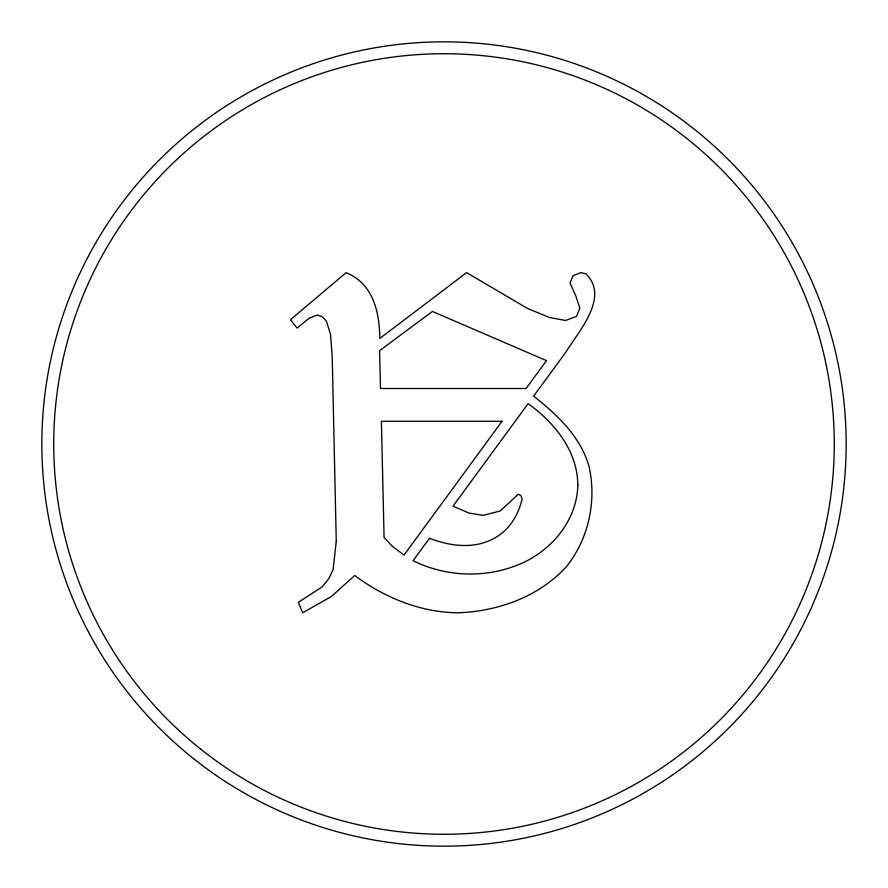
<?xml version="1.0" encoding="UTF-8"?>
<svg xmlns="http://www.w3.org/2000/svg" width="888" height="888" viewBox="0 0 888 888"><rect width="100%" height="100%" fill="white"/><g stroke="black" fill="none" stroke-linecap="round" stroke-linejoin="round"><path stroke-width="1.33" d="M336.263 541.158L333.122 569.563L328.826 578.643L322.233 586.813L298.324 602.353L302.697 612.787L331.379 596.514L354.678 575.524C384.648 597.68 420.546 612.487 458.175 612.787C498.312 611.321 539.282 596.614 566.644 566.378C588.589 538.672 596.758 501.332 589.155 466.866C580.719 436.763 557.42 414.885 533.633 396.148L565.723 352.358C578.155 331.846 610.145 297.169 585.814 273.77L580.763 272.649L573.126 275.68L569.985 282.983L575.602 295.327L579.864 308.125L576.501 316.428L565.49 320.468L549.45 317.482L527.616 308.513L466.6 272.649L379.82 338.439C379.465 311.877 373.238 283.816 346.142 272.649L290.465 319.691L297.091 328.105L308.946 318.337L317.227 315.085L322.211 316.594L326.407 321.145L330.547 334.443L332.223 357.287L336.263 541.158M577.844 485.114C577.022 518.37 554.611 547.019 525.529 561.505C490.209 578.61 448.174 578.055 413.053 560.705L429.481 538.283C450.105 546.187 474.125 549.528 494.228 538.25C509.346 530.18 518.204 515.229 522.166 498.967L520.89 495.593L518.237 494.25L500.199 510.977L483.272 515.351L468.986 513.053L453.024 506.149L528.094 403.685C554.723 422.699 577.533 450.982 577.844 485.114M502.053 421.278L404.029 555.056L392.829 546.753L384.082 537.551L381.396 421.278L502.053 421.278M546.486 360.628L526.073 388.5L380.497 388.5L379.598 350.66L432.423 311.455L546.486 360.628M200.91 749.317A390.276 390.276 0 0 0 829.958 501.864A390.276 390.276 0 0 0 301.132 80.819A390.276 390.276 0 0 0 200.91 749.317M193.495 758.618A402.164 402.164 0 0 0 841.724 503.629A402.164 402.164 0 0 0 296.781 69.752A402.164 402.164 0 0 0 193.495 758.618"/></g></svg>
